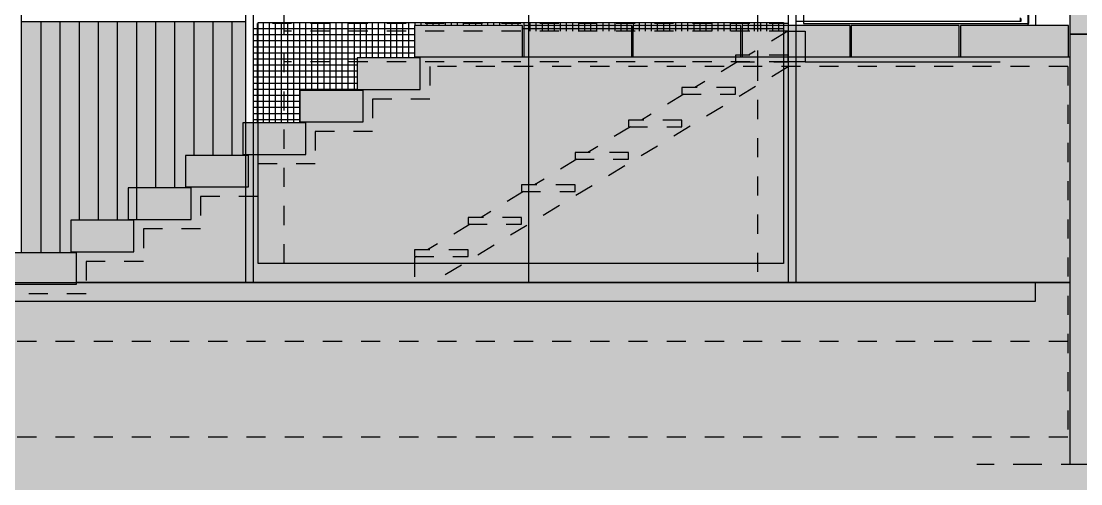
# Model space of a CAD drawing. Header units: metres. Extents: x -6 to 116, y 234 to 267.
# Drawn here: x 86.77 to 92.32, y 237.84 to 240.26 of the extents above; entities that cross this region are included whole.
import ezdxf

# ---------------------------------------------------------------- set-up
doc = ezdxf.new("R2010")
doc.units = ezdxf.units.M
doc.header["$LTSCALE"] = 0.01
for name, pattern in [('AUSGEZOGEN', [0]), ('GESTRICHELT', [9, 6, -3]), ('STRICHLINIE', [0.75, 0.5, -0.25])]:
    doc.linetypes.add(name, pattern=pattern)
for name, color, linetype in [('A_ANSICHT', 1, 'Continuous'), ('A_ansicht_geländer_1', 2, 'Continuous'), ('A_ansicht_verdeckt', 8, 'STRICHLINIE'), ('A_Schraff_gelände', 251, 'Continuous'), ('A_Schraff_Paneel', 14, 'Continuous'), ('A_schraffur', 10, 'Continuous'), ('A_Stahl', 5, 'Continuous'), ('A_stb_neu', 4, 'Continuous'), ('A_verdeckt', 8, 'STRICHLINIE'), ('A_wände', 6, 'Continuous'), ('ANSICHT', 1, 'Continuous'), ('Beton', 4, 'Continuous'), ('FASSADE_STRUKTUR', 2, 'AUSGEZOGEN'), ('Gel_lageplan', 4, 'Continuous')]:
    doc.layers.add(name, color=color, linetype=linetype)

msp = doc.modelspace()

# ---------------------------------------------------------------- hatches: boundary and pattern name
at = {"layer": 'A_Schraff_gelände'}
msp.add_hatch(color=256, dxfattribs=at).paths.add_polyline_path([(115.7887, 239.7362), (115.7905, 233.64), (-5.3124, 233.64), (-5.3124, 239.7962), (5.581, 239.7962), (5.581, 239.0362), (6.8389, 238.7262), (10.4883, 238.7416), (13.8831, 238.756), (18.6503, 238.7762), (18.796, 238.7525), (20.0657, 238.5462), (25.8661, 238.5413), (55.9435, 238.5162), (81.1135, 238.5562), (82.3987, 238.7762), (86.105, 238.8725), (86.7329, 238.8725), (86.7329, 238.7912), (92.0836, 238.7912), (92.0854, 238.8912), (92.2642, 238.8912), (92.2642, 237.9381), (92.8342, 237.9381), (95.1979, 237.9381), (95.7679, 237.9381), (99.9179, 237.9381), (100.3679, 237.9381), (100.3679, 238.8162), (101.6179, 238.8162), (101.6179, 240.0762), (103.3439, 240.0762), (103.3479, 239.9062), (103.6179, 239.9062), (103.6179, 239.7362), (103.9179, 239.7362)])
h = msp.add_hatch(color=256, dxfattribs=at)
h.paths.add_polyline_path([(92.0836, 238.8912), (87.1142, 238.8912), (87.1142, 238.8312), (86.7342, 238.8312), (86.7342, 238.7912), (92.0836, 238.7912)])
h.paths.add_polyline_path([(87.1142, 238.8912), (87.0642, 238.8912), (87.0642, 238.8812), (86.7329, 238.8812), (86.7329, 238.8312), (87.1142, 238.8312)])
at = {"layer": 'A_Schraff_Paneel'}
h = msp.add_hatch(color=256, dxfattribs=at)
h.paths.add_polyline_path([(86.8777, 240.2562), (86.7747, 240.2562), (86.7747, 239.0462), (86.8777, 239.0462)])
h.paths.add_polyline_path([(86.9777, 240.2562), (86.8777, 240.2562), (86.8777, 239.0462), (86.9777, 239.0462)])
h.paths.add_polyline_path([(87.0777, 240.2562), (86.9777, 240.2562), (86.9777, 239.0462), (87.0642, 239.0462), (87.0642, 238.8912), (87.1142, 238.8912), (87.1142, 239.0012), (87.4142, 239.0012), (87.4142, 239.1712), (87.7142, 239.1712), (87.7142, 239.3412), (87.9497, 239.3412), (87.9497, 239.3912), (87.6342, 239.3912), (87.6342, 239.5562), (87.6777, 239.5562), (87.6777, 240.2562), (87.5777, 240.2562), (87.5777, 239.3862), (87.6642, 239.3862), (87.6642, 239.2212), (87.3342, 239.2212), (87.3342, 239.3862), (87.3777, 239.3862), (87.3777, 240.2562), (87.2777, 240.2562), (87.2777, 239.2162), (87.3642, 239.2162), (87.3642, 239.0512), (87.0342, 239.0512), (87.0342, 239.2162), (87.0777, 239.2162)])
h.paths.add_polyline_path([(87.1777, 240.2562), (87.0777, 240.2562), (87.0777, 239.2162), (87.1777, 239.2162)], flags=17)
h.paths.add_polyline_path([(87.4777, 240.2562), (87.3777, 240.2562), (87.3777, 239.3862), (87.4777, 239.3862)], flags=17)
h.paths.add_polyline_path([(87.5777, 240.2562), (87.4777, 240.2562), (87.4777, 239.3862), (87.5777, 239.3862)], flags=16)
h.paths.add_polyline_path([(87.2777, 240.2562), (87.1777, 240.2562), (87.1777, 239.2162), (87.2777, 239.2162)], flags=16)
h.paths.add_polyline_path([(87.7777, 240.2562), (87.6777, 240.2562), (87.6777, 239.5562), (87.7777, 239.5562)])
h.paths.add_polyline_path([(87.8777, 240.2562), (87.7777, 240.2562), (87.7777, 239.5562), (87.8777, 239.5562)], flags=17)
h.paths.add_polyline_path([(87.9497, 240.2562), (87.8777, 240.2562), (87.8777, 239.5562), (87.9497, 239.5562), (87.9497, 239.5612), (87.9342, 239.5612), (87.9342, 239.7262), (87.9497, 239.7262)])
at = {"layer": 'A_schraffur'}
h = msp.add_hatch(color=252, dxfattribs=at)
h.paths.add_polyline_path([(92.2642, 240.1912), (92.2642, 237.9381), (92.8342, 237.9381), (92.8342, 239.8912), (95.1979, 239.8912), (95.1979, 237.9381), (95.7679, 237.9381), (95.7679, 239.8912), (99.9179, 239.8912), (99.9179, 237.9381), (100.3679, 237.9381), (100.3679, 240.1912)])
h.paths.add_polyline_path([(101.4179, 238.9162), (101.0258, 238.9162), (101.0258, 238.8162), (101.6179, 238.8162), (101.6179, 240.0762), (101.4179, 240.0762)])
h.paths.add_polyline_path([(101.0258, 238.9162), (100.9258, 238.9162), (100.9258, 238.8162), (101.0258, 238.8162)])
h.paths.add_polyline_path([(100.9258, 238.8162), (100.9258, 238.9162), (100.3679, 238.9162), (100.3679, 238.8162)])
h.paths.add_polyline_path([(92.2642, 240.1912), (92.6214, 240.1912), (92.6214, 242.8323), (92.3792, 242.8322), (92.3792, 242.8322), (92.2642, 242.8322)])
h = msp.add_hatch(color=252, dxfattribs=at)
h.paths.add_polyline_path([(92.2572, 240.2362), (91.6922, 240.2362), (91.6922, 240.0712), (92.2572, 240.0712)])
h.paths.add_polyline_path([(91.6856, 240.2362), (91.1206, 240.2362), (91.1206, 240.0712), (91.6856, 240.0712)])
h.paths.add_polyline_path([(91.114, 240.2362), (90.549, 240.2362), (90.549, 240.0712), (91.114, 240.0712)])
h.paths.add_polyline_path([(90.5424, 240.2362), (89.9774, 240.2362), (89.9774, 240.0712), (90.5424, 240.0712)])
h.paths.add_polyline_path([(89.9708, 240.2362), (89.4058, 240.2362), (89.4058, 240.0712), (89.9708, 240.0712)])
h.paths.add_polyline_path([(89.3992, 240.2362), (88.8342, 240.2362), (88.8342, 240.0712), (89.3992, 240.0712)])
h.paths.add_polyline_path([(88.8642, 240.0662), (88.5342, 240.0662), (88.5342, 239.9012), (88.8642, 239.9012)])
h.paths.add_polyline_path([(88.5642, 239.8962), (88.2342, 239.8962), (88.2342, 239.7312), (88.5642, 239.7312)])
h.paths.add_polyline_path([(88.2642, 239.7262), (87.9342, 239.7262), (87.9342, 239.5612), (88.2642, 239.5612)])
h.paths.add_polyline_path([(87.9642, 239.5562), (87.6342, 239.5562), (87.6342, 239.3912), (87.9642, 239.3912)])
h.paths.add_polyline_path([(87.6642, 239.3862), (87.3342, 239.3862), (87.3342, 239.2212), (87.6642, 239.2212)])
h.paths.add_polyline_path([(87.3642, 239.2162), (87.0342, 239.2162), (87.0342, 239.0512), (87.3642, 239.0512)])
h.paths.add_polyline_path([(87.0642, 239.0462), (86.7342, 239.0462), (86.7342, 238.8812), (87.0642, 238.8812)])
msp.add_hatch(color=254, dxfattribs=at).paths.add_polyline_path([(87.0642, 238.8912), (87.0642, 239.0512), (87.3642, 239.0512), (87.3642, 239.2212), (87.6642, 239.2212), (87.6642, 239.3912), (87.9642, 239.3912), (87.9642, 239.5612), (88.2642, 239.5612), (88.2642, 239.7312), (88.5642, 239.7312), (88.5642, 239.9012), (88.8642, 239.9012), (88.8642, 240.0712), (92.2642, 240.0712), (92.2642, 238.8912)])
at = {"layer": 'ANSICHT'}
h = msp.add_hatch(dxfattribs=at)
h.set_pattern_fill('ANSI37', color=8, scale=0.01, angle=45, style=0)
h.paths.add_polyline_path([(90.7647, 240.2462), (88.1497, 240.2462), (88.1497, 240.2062), (88.8342, 240.2062), (88.8342, 240.2362), (89.3992, 240.2362), (89.3992, 240.2062), (90.7647, 240.2062)])
h.paths.add_polyline_path([(88.8342, 240.2062), (88.1497, 240.2062), (88.1497, 240.0462), (88.5342, 240.0462), (88.5342, 240.0662), (88.8642, 240.0662), (88.8642, 240.0712), (88.8342, 240.0712)])
h.paths.add_polyline_path([(88.5342, 240.0462), (88.1497, 240.0462), (88.1497, 239.7262), (88.2642, 239.7262), (88.2642, 239.7312), (88.2342, 239.7312), (88.2342, 239.8962), (88.5642, 239.8962), (88.5642, 239.9012), (88.5342, 239.9012)])
h.paths.add_polyline_path([(88.1497, 240.2462), (88.0147, 240.2462), (88.0147, 239.7262), (88.1497, 239.7262)])
h.paths.add_polyline_path([(88.0147, 240.2462), (87.9897, 240.2462), (87.9897, 239.7262), (88.0147, 239.7262)])

# ---------------------------------------------------------------- linework, layer by layer
at = {"layer": 'A_ANSICHT', "color": 2, "linetype": 'GESTRICHELT', "ltscale": 2.5}
msp.add_line((93.1187, 237.9381), (91.7775, 237.9381), dxfattribs=at)
at = {"layer": 'A_ansicht_geländer_1'}
for p, q in [((86.8777, 240.2562), (86.8777, 239.0462)), ((86.9777, 240.2562), (86.9777, 239.0462)), ((87.0777, 240.2562), (87.0777, 239.2162)), ((87.1777, 240.2562), (87.1777, 239.2162)), ((87.2777, 240.2562), (87.2777, 239.2162)), ((87.3777, 240.2562), (87.3777, 239.2212)), ((87.4777, 240.2562), (87.4777, 239.3862)), ((87.5777, 240.2562), (87.5777, 239.3862)), ((87.6777, 240.2562), (87.6777, 239.5562)), ((87.7777, 240.2562), (87.7777, 239.5562)), ((87.8777, 240.2562), (87.8777, 239.5562))]:
    msp.add_line(p, q, dxfattribs=at)
at = {"layer": 'A_ansicht_verdeckt', "color": 1, "linetype": 'STRICHLINIE', "ltscale": 10}
for p, q in [((88.1497, 245.4912), (88.1497, 238.8912)), ((90.6297, 243.7862), (90.6297, 240.2062)), ((90.6297, 240.3051), (90.6297, 240.0462)), ((90.7897, 240.2062), (88.1497, 240.2062)), ((90.7879, 240.2062), (90.582, 240.0812)), ((90.7897, 240.0462), (88.1497, 240.0462)), ((90.5243, 240.0462), (90.302, 239.9112)), ((90.6297, 240.0462), (90.6297, 238.8912)), ((90.7897, 240.0201), (88.9303, 238.8912)), ((90.2443, 239.8762), (90.022, 239.7412)), ((89.9643, 239.7062), (89.742, 239.5712)), ((89.6843, 239.5362), (89.462, 239.4012)), ((89.4043, 239.3662), (89.182, 239.2312)), ((89.1243, 239.1962), (88.902, 239.0612)), ((88.8443, 239.0262), (88.8341, 239.0199)), ((88.8341, 239.0199), (88.8341, 238.8912))]:
    msp.add_line(p, q, dxfattribs=at)
for points in [[(90.5141, 240.0462), (90.7897, 240.0462), (90.7897, 240.0812), (90.5141, 240.0812)], [(90.2341, 239.8762), (90.5141, 239.8762), (90.5141, 239.9112), (90.2341, 239.9112)], [(89.9541, 239.7062), (90.2341, 239.7062), (90.2341, 239.7412), (89.9541, 239.7412)], [(89.6741, 239.5362), (89.9541, 239.5362), (89.9541, 239.5712), (89.6741, 239.5712)], [(89.3941, 239.3662), (89.6741, 239.3662), (89.6741, 239.4012), (89.3941, 239.4012)], [(89.1141, 239.1962), (89.3941, 239.1962), (89.3941, 239.2312), (89.1141, 239.2312)], [(88.8341, 239.0262), (89.1141, 239.0262), (89.1141, 239.0612), (88.8341, 239.0612)]]:
    msp.add_lwpolyline(points, close=True, dxfattribs=at)
at = {"layer": 'A_schraffur', "color": 252}
msp.add_lwpolyline([(87.0642, 238.8912), (87.0642, 239.0512), (87.3642, 239.0512), (87.3642, 239.2212), (87.6642, 239.2212), (87.6642, 239.3912), (87.9642, 239.3912), (87.9642, 239.5612), (88.2642, 239.5612), (88.2642, 239.7312), (88.5642, 239.7312), (88.5642, 239.9012), (88.8642, 239.9012), (88.8642, 240.0712), (92.2642, 240.0712), (92.2642, 238.8912)], close=True, dxfattribs=at)
at = {"layer": 'A_Stahl'}
for p, q in [((92.0047, 240.2762), (92.0047, 240.2562)), ((92.0087, 240.2562), (92.0047, 240.2562)), ((92.0087, 240.2722), (92.0087, 240.2562)), ((90.7897, 240.2062), (90.8797, 240.2062)), ((90.7897, 240.0462), (90.7897, 240.2062)), ((90.8797, 240.2062), (90.8797, 240.0462)), ((90.8797, 240.0462), (90.7897, 240.0462)), ((86.7347, 238.8912), (86.7792, 238.8912))]:
    msp.add_line(p, q, dxfattribs=at)
at = {"layer": 'A_stb_neu'}
for points in [[(89.3992, 240.2362), (88.8342, 240.2362), (88.8342, 240.0712), (89.3992, 240.0712)], [(89.9708, 240.2362), (89.4058, 240.2362), (89.4058, 240.0712), (89.9708, 240.0712)], [(90.5424, 240.2362), (89.9774, 240.2362), (89.9774, 240.0712), (90.5424, 240.0712)], [(91.114, 240.2362), (90.549, 240.2362), (90.549, 240.0712), (91.114, 240.0712)], [(91.6856, 240.2362), (91.1206, 240.2362), (91.1206, 240.0712), (91.6856, 240.0712)], [(92.2572, 240.2362), (91.6922, 240.2362), (91.6922, 240.0712), (92.2572, 240.0712)], [(88.8642, 240.0662), (88.5342, 240.0662), (88.5342, 239.9012), (88.8642, 239.9012)], [(88.5642, 239.8962), (88.2342, 239.8962), (88.2342, 239.7312), (88.5642, 239.7312)], [(88.2642, 239.7262), (87.9342, 239.7262), (87.9342, 239.5612), (88.2642, 239.5612)], [(87.9642, 239.5562), (87.6342, 239.5562), (87.6342, 239.3912), (87.9642, 239.3912)], [(87.6642, 239.3862), (87.3342, 239.3862), (87.3342, 239.2212), (87.6642, 239.2212)], [(87.3642, 239.2162), (87.0342, 239.2162), (87.0342, 239.0512), (87.3642, 239.0512)], [(87.0642, 239.0462), (86.7342, 239.0462), (86.7342, 238.8812), (87.0642, 238.8812)]]:
    msp.add_lwpolyline(points, close=True, dxfattribs=at)
at = {"layer": 'A_verdeckt'}
for p, q in [((92.2542, 240.0212), (88.9142, 240.0212)), ((88.9142, 240.0212), (88.9142, 239.8512)), ((92.2542, 240.0212), (92.2542, 238.0812)), ((88.6142, 239.8512), (88.6142, 239.6812)), ((88.9142, 239.8512), (88.6142, 239.8512)), ((88.6142, 239.6812), (88.3142, 239.6812)), ((88.3142, 239.6812), (88.3142, 239.5112)), ((88.3142, 239.5112), (88.0142, 239.5112)), ((88.0142, 239.5112), (88.0142, 239.3412)), ((88.0142, 239.3412), (87.7142, 239.3412)), ((87.7142, 239.3412), (87.7142, 239.1712)), ((87.7142, 239.1712), (87.4142, 239.1712)), ((87.4142, 239.1712), (87.4142, 239.0012)), ((87.4142, 239.0012), (87.1142, 239.0012)), ((87.1142, 239.0012), (87.1142, 238.8312)), ((87.1142, 238.8312), (86.7342, 238.8312)), ((92.2542, 238.5812), (86.6342, 238.5812)), ((92.2542, 238.0812), (86.6342, 238.0812))]:
    msp.add_line(p, q, dxfattribs=at)
at = {"layer": 'A_wände'}
for p, q in [((92.2642, 242.8322), (92.2642, 237.9381)), ((100.3679, 240.1912), (92.2642, 240.1912))]:
    msp.add_line(p, q, dxfattribs=at)
at = {"layer": 'A_wände', "linetype": 'Continuous'}
msp.add_line((92.2642, 240.1912), (95.0784, 240.1912), dxfattribs=at)
at = {"layer": 'ANSICHT'}
for p, q in [((87.9897, 252.3962), (87.9897, 238.8912)), ((90.7897, 252.3962), (90.7897, 238.8912)), ((86.7747, 243.0422), (86.7747, 239.0462)), ((87.9497, 243.0462), (87.9497, 238.9193)), ((87.9497, 243.0462), (87.9497, 238.8912)), ((87.9897, 243.0422), (87.9897, 238.9033)), ((89.43, 243.0462), (89.43, 238.8912)), ((90.7897, 243.0422), (90.7897, 238.9033)), ((90.8297, 243.0462), (90.8297, 238.8912)), ((92.0454, 243.0422), (92.0454, 240.2362)), ((92.0854, 243.0462), (92.0854, 240.2362)), ((90.8797, 240.0462), (91.8999, 240.0462))]:
    msp.add_line(p, q, dxfattribs=at)
at = {"layer": 'ANSICHT', "color": 1}
for p, q in [((86.7747, 240.2562), (87.9497, 240.2562)), ((92.0047, 240.2562), (90.8297, 240.2562))]:
    msp.add_line(p, q, dxfattribs=at)
at = {"layer": 'ANSICHT', "linetype": 'STRICHLINIE', "ltscale": 20}
msp.add_line((90.7897, 240.2462), (87.9897, 240.2462), dxfattribs=at)
at = {"layer": 'ANSICHT'}
msp.add_lwpolyline([(88.0147, 240.2512), (90.7647, 240.2512), (90.7647, 238.9905), (88.0147, 238.9905)], close=True, dxfattribs=at)
at = {"layer": 'Beton'}
msp.add_lwpolyline([(86.7329, 238.8912), (92.0836, 238.8912), (92.0836, 238.7912), (86.7329, 238.7912)], close=True, dxfattribs=at)
at = {"layer": 'FASSADE_STRUKTUR'}
msp.add_lwpolyline([(90.8704, 240.2462), (92.0504, 240.2462), (92.0504, 242.2986), (90.8704, 242.2986)], close=True, dxfattribs=at)
at = {"layer": 'Gel_lageplan'}
msp.add_lwpolyline([(92.0854, 238.8912), (92.2642, 238.8912)], dxfattribs=at)

doc.saveas('drawing.dxf')
